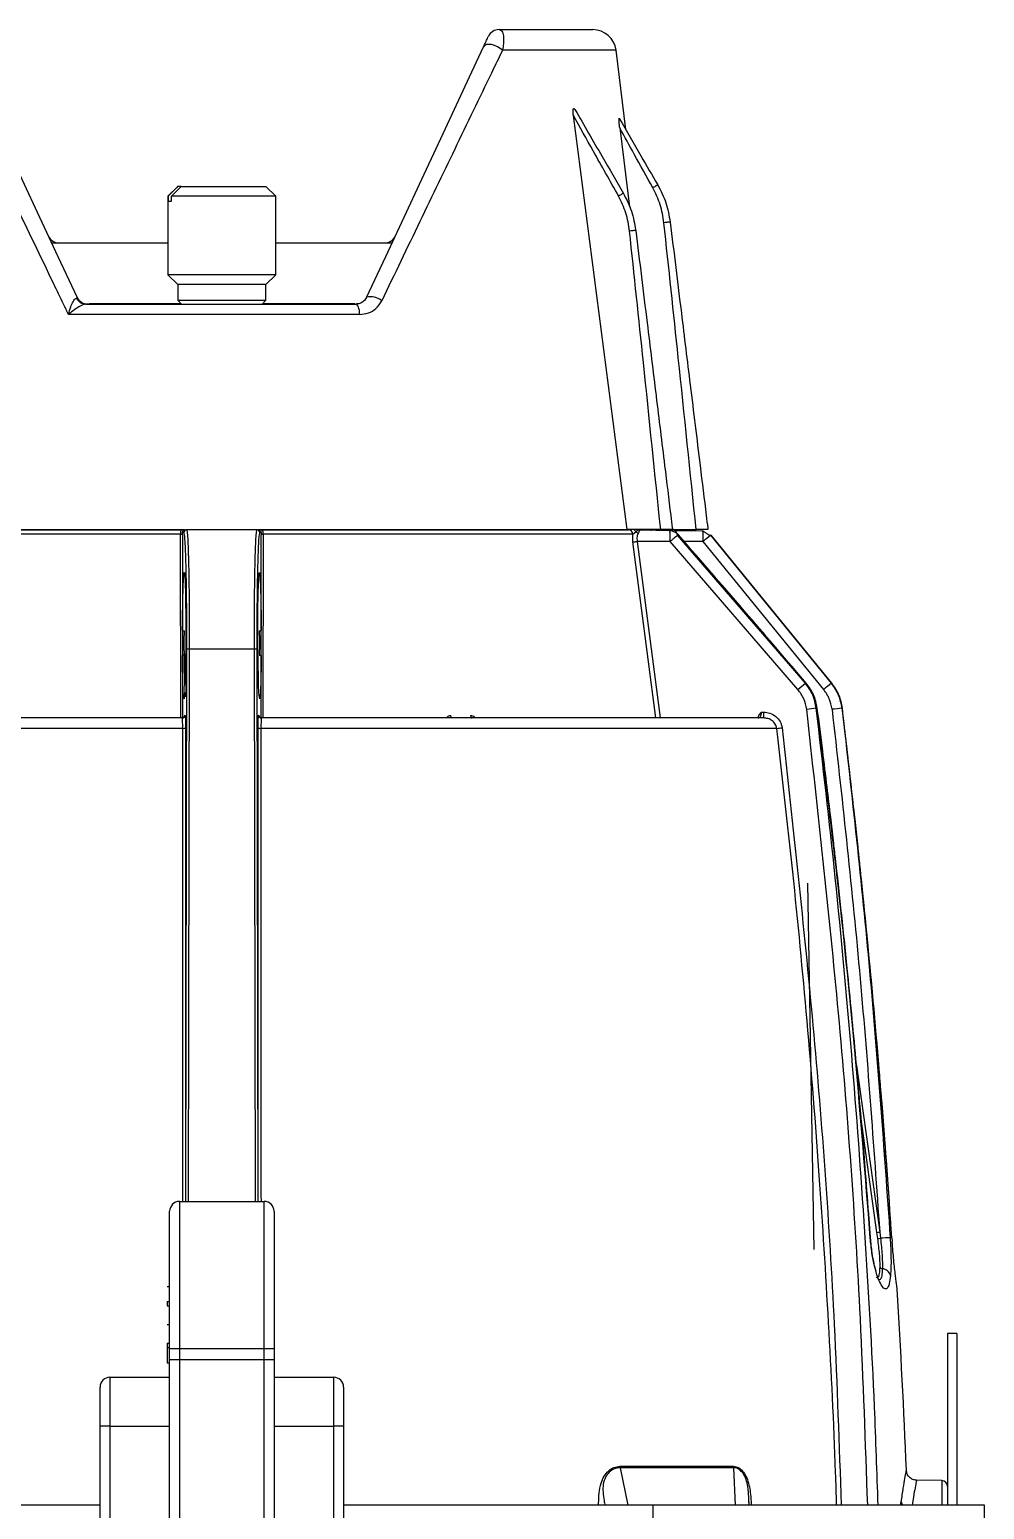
# Model space of a CAD drawing. Extents: x 7 to 135, y 1 to 99.
# Drawn here: x 56.22 to 61.08, y 91.27 to 98.81 of the extents above; entities that cross this region are included whole.
import ezdxf

# ---------------------------------------------------------------- set-up
doc = ezdxf.new("R2010")
doc.units = 0
doc.header["$MEASUREMENT"] = 0
doc.layers.add('OBJECT', color=7, linetype='CONTINUOUS')

msp = doc.modelspace()

# ---------------------------------------------------------------- linework, layer by layer
at = {"layer": 'OBJECT'}
for p, q in [((58.6096, 98.8137), (59.0871, 98.8137)), ((59.2062, 98.7083), (58.6274, 98.7083)), ((59.2558, 98.304), (59.2062, 98.7083)), ((59.2625, 96.2637), (58.9888, 98.3757)), ((59.2253, 98.3127), (59.2742, 97.9105)), ((56.9714, 98.0137), (56.9214, 97.9637)), ((56.9214, 97.9637), (56.9214, 97.5637)), ((56.9225, 97.9637), (56.9214, 97.9637)), ((56.9225, 97.9637), (56.9225, 97.9387)), ((56.9396, 97.9637), (56.9888, 98.0137)), ((56.9396, 97.9387), (56.9396, 97.9637)), ((57.4714, 97.9637), (56.9396, 97.9637)), ((56.9714, 98.0137), (56.9718, 98.0137)), ((56.9888, 98.0137), (56.9718, 98.0137)), ((56.9888, 98.0137), (57.4214, 98.0137)), ((57.4714, 97.9637), (57.4214, 98.0137)), ((57.4714, 97.5637), (57.4714, 97.9637)), ((56.9225, 97.9387), (56.9396, 97.9387)), ((56.3287, 97.7257), (56.9214, 97.7257)), ((57.4714, 97.7257), (58.064, 97.7257)), ((56.9214, 97.5637), (56.9714, 97.5137)), ((56.9285, 97.5637), (56.9214, 97.5637)), ((57.4714, 97.5637), (56.9285, 97.5637)), ((56.9714, 97.5137), (56.9714, 97.4337)), ((56.9772, 97.5137), (56.9714, 97.5137)), ((57.4214, 97.5137), (56.9772, 97.5137)), ((57.4214, 97.5137), (57.4714, 97.5637)), ((57.4214, 97.4337), (57.4214, 97.5137)), ((56.9714, 97.4337), (56.9914, 97.4137)), ((56.9714, 97.4337), (57.4214, 97.4337)), ((57.4014, 97.4137), (57.4214, 97.4337)), ((57.8996, 97.361), (56.4146, 97.361)), ((56.5025, 97.4137), (57.8803, 97.4137)), ((56.5182, 97.4172), (56.9878, 97.4172)), ((57.4049, 97.4172), (57.8744, 97.4172)), ((56.9862, 96.2413), (55.1003, 96.2413)), ((55.1302, 96.2637), (57.0057, 96.2637)), ((56.9869, 95.3033), (56.9862, 96.2413)), ((56.9953, 96.2383), (56.9956, 96.2483)), ((56.9953, 96.2383), (56.9957, 95.7484)), ((57.0034, 96.2483), (56.9956, 96.2483)), ((57.0184, 96.2633), (57.011, 96.2633)), ((57.3743, 96.2633), (57.0184, 96.2633)), ((57.3817, 96.2633), (57.3743, 96.2633)), ((57.3855, 96.2637), (59.2625, 96.2637)), ((57.3972, 96.2483), (57.3893, 96.2483)), ((57.397, 95.7484), (57.3974, 96.2383)), ((57.3972, 96.2483), (57.3974, 96.2383)), ((57.4065, 96.2413), (57.4058, 95.3033)), ((59.2924, 96.2413), (57.4065, 96.2413)), ((59.4338, 96.2637), (59.2625, 96.2637)), ((59.2924, 96.2413), (59.3077, 96.2523)), ((59.4863, 96.2579), (59.3302, 96.2607)), ((59.4407, 96.2633), (59.4637, 96.2633)), ((59.4817, 96.2633), (59.4942, 96.2633)), ((59.499, 96.2599), (59.4838, 96.2626)), ((59.4975, 96.2637), (59.6146, 96.2637)), ((59.5108, 96.2575), (59.5024, 96.2593)), ((59.6501, 96.2551), (59.51, 96.2575)), ((60.1718, 95.4803), (59.5198, 96.2355)), ((60.1743, 95.4803), (59.5227, 96.2353)), ((59.6496, 96.2551), (59.6497, 96.2541)), ((59.6501, 96.2551), (59.6501, 96.2551)), ((60.3047, 95.4803), (59.6895, 96.2353)), ((59.6895, 96.2353), (60.3053, 95.4803)), ((59.4088, 95.3033), (59.2925, 96.2006)), ((59.483, 96.2032), (59.3144, 96.2033)), ((59.3144, 96.2033), (59.4313, 95.3033)), ((60.1339, 95.448), (59.483, 96.2032)), ((59.6499, 96.2032), (59.5535, 96.2032)), ((60.265, 95.4481), (59.6499, 96.2032)), ((56.9957, 95.7484), (56.9958, 95.6209)), ((57.3969, 95.6209), (57.397, 95.7484)), ((56.9958, 95.6209), (56.996, 95.3036)), ((57.0127, 92.8378), (57.0179, 95.6543)), ((57.0269, 92.8378), (57.0321, 95.6546)), ((57.3606, 95.6546), (57.0321, 95.6546)), ((57.3606, 95.6546), (57.3658, 92.8378)), ((57.3748, 95.6543), (57.38, 92.8378)), ((57.3967, 95.3036), (57.3969, 95.6209)), ((60.1339, 95.448), (60.1718, 95.4803)), ((60.1718, 95.4803), (60.1743, 95.4803)), ((60.3053, 95.4803), (60.3047, 95.4803)), ((57.0084, 95.3142), (57.0086, 95.3182)), ((57.0086, 95.3182), (57.0092, 95.3182)), ((57.3835, 95.3182), (57.3841, 95.3182)), ((59.9484, 95.3329), (59.9575, 95.3329)), ((60.2272, 95.3525), (60.2302, 95.3525)), ((60.3587, 95.3525), (60.3595, 95.3525)), ((60.3596, 95.3526), (60.3595, 95.3525)), ((56.997, 95.2503), (54.3673, 95.2503)), ((60.0254, 95.2503), (57.3958, 95.2503)), ((60.1827, 94.4601), (60.2153, 92.593)), ((60.4324, 93.5313), (60.5507, 92.6817)), ((60.5363, 92.6799), (60.4471, 93.3202)), ((56.9804, 92.8378), (56.9804, 92.0878)), ((56.9804, 92.8378), (57.4124, 92.8378)), ((57.4124, 92.0878), (57.4124, 92.8378)), ((56.9304, 92.0878), (56.9304, 92.7878)), ((57.4624, 92.7878), (57.4624, 92.0878)), ((60.5023, 92.6508), (60.4931, 92.7736)), ((60.5041, 92.6513), (60.4949, 92.774)), ((60.5407, 92.6479), (60.5363, 92.6799)), ((60.5507, 92.6817), (60.5547, 92.6497)), ((60.6128, 92.652), (60.6141, 92.6333)), ((56.9184, 92.4041), (56.9304, 92.4041)), ((56.9184, 92.3267), (56.9304, 92.3267)), ((56.9184, 92.3267), (56.9184, 92.3044)), ((56.9184, 92.3044), (56.9304, 92.3044)), ((56.9184, 92.2092), (56.9304, 92.2092)), ((60.9444, 92.1633), (60.8964, 92.1633)), ((60.8964, 92.1633), (60.8964, 91.2883)), ((60.9444, 92.1633), (60.9444, 91.2883)), ((56.9184, 92.1147), (56.9304, 92.1147)), ((56.9184, 92.1147), (56.9184, 92.0927)), ((56.9184, 92.0927), (56.9304, 92.0927)), ((56.9304, 92.0878), (56.9804, 92.0878)), ((56.9304, 92.0311), (56.9304, 92.0878)), ((56.9804, 92.0878), (57.4124, 92.0878)), ((56.9804, 92.0878), (56.9804, 92.0311)), ((57.4124, 92.0878), (57.4624, 92.0878)), ((57.4124, 92.0311), (57.4124, 92.0878)), ((57.4624, 92.0878), (57.4624, 92.0311)), ((56.9184, 92.0151), (56.9304, 92.0151)), ((56.9304, 92.0311), (56.9804, 92.0311)), ((56.9304, 89.926), (56.9304, 92.0311)), ((56.9804, 92.0311), (57.4124, 92.0311)), ((56.9804, 92.0311), (56.9804, 89.8545)), ((57.4124, 89.8545), (57.4124, 92.0311)), ((57.4124, 92.0311), (57.4624, 92.0311)), ((57.4624, 92.0311), (57.4624, 89.926)), ((56.6254, 91.9408), (56.6254, 91.6908)), ((56.6254, 91.9408), (56.9304, 91.9408)), ((57.4624, 91.9408), (57.7674, 91.9408)), ((57.7674, 91.6908), (57.7674, 91.9408)), ((56.5754, 91.6908), (56.5754, 91.8908)), ((57.8174, 91.8908), (57.8174, 91.6908)), ((56.6254, 91.6908), (56.5754, 91.6908)), ((56.5754, 89.8075), (56.5754, 91.6908)), ((56.6254, 91.6908), (56.6254, 89.8545)), ((56.6254, 91.6908), (56.9304, 91.6908)), ((57.4624, 91.6908), (57.7674, 91.6908)), ((57.8174, 91.6908), (57.7674, 91.6908)), ((57.7674, 89.8545), (57.7674, 91.6908)), ((57.8174, 91.6908), (57.8174, 89.8075)), ((59.2266, 91.4798), (59.267, 91.2883)), ((59.8058, 91.4798), (59.8052, 91.4868)), ((59.8058, 91.4798), (59.8136, 91.2883)), ((60.8669, 91.4138), (60.7382, 91.416)), ((60.8669, 91.4138), (60.8669, 91.2883)), ((59.8847, 91.2883), (59.8831, 91.3252)), ((56.5754, 91.2883), (54.9964, 91.2883)), ((59.3964, 91.2883), (57.8174, 91.2883)), ((59.3964, 90.0383), (59.3964, 91.2883)), ((61.0844, 91.2883), (59.3964, 91.2883)), ((60.6571, 91.2883), (60.6605, 91.3058)), ((61.0844, 90.0383), (61.0844, 91.2883))]:
    msp.add_line(p, q, dxfattribs=at)
at = {"layer": 'OBJECT', "flags": 128}
for points in [[(55.8621, 98.7264), (55.934, 98.5721), (56.0107, 98.4077), (56.0919, 98.2336), (56.1774, 98.0502), (56.2671, 97.8578), (56.3607, 97.6571), (56.458, 97.4483)], [(57.9347, 97.4483), (58.032, 97.6571), (58.1256, 97.8578), (58.2153, 98.0502), (58.3009, 98.2336), (58.3821, 98.4077), (58.4587, 98.5721), (58.5306, 98.7264)], [(58.6274, 98.7083), (58.6159, 98.718), (58.6021, 98.7264), (58.587, 98.7329), (58.5718, 98.737), (58.5576, 98.7384), (58.5454, 98.737), (58.5362, 98.7329), (58.5306, 98.7264)], [(57.8996, 97.361), (57.8988, 97.3716), (57.8975, 97.3816), (57.8956, 97.3907), (57.8932, 97.3986), (57.8903, 97.4051), (57.8872, 97.4098), (57.8838, 97.4127), (57.8803, 97.4137)], [(59.5227, 96.2353), (59.5243, 96.2368), (59.5243, 96.2368)], [(59.6894, 96.2352), (59.6895, 96.2353), (59.6895, 96.2353)], [(57.3895, 95.4008), (57.3876, 95.4088), (57.3857, 95.4327), (57.3841, 95.4701), (57.3827, 95.5171), (57.3816, 95.5691), (57.3804, 95.6733), (57.3802, 95.7628), (57.3806, 95.8492), (57.3819, 95.9417), (57.383, 95.9836), (57.3845, 96.0175), (57.3862, 96.0392), (57.388, 96.0457), (57.388, 96.0457)], [(57.0058, 95.624), (57.0039, 95.6239), (57.002, 95.6237), (57.0003, 95.6235), (56.9988, 95.6231), (56.9976, 95.6226), (56.9966, 95.622), (56.996, 95.6215), (56.9958, 95.6209)], [(57.3869, 95.624), (57.3889, 95.6239), (57.3907, 95.6237), (57.3924, 95.6235), (57.3939, 95.6231), (57.3952, 95.6226), (57.3961, 95.622), (57.3967, 95.6215), (57.3969, 95.6209)], [(60.1743, 95.4803), (60.1754, 95.4812), (60.1753, 95.4812)], [(60.305, 95.4801), (60.3051, 95.4801), (60.3053, 95.4803)], [(58.371, 95.3033), (58.3697, 95.3035), (58.3685, 95.3043), (58.3673, 95.3054), (58.3663, 95.3071), (58.3654, 95.309), (58.3647, 95.3113), (58.3642, 95.3138), (58.3639, 95.3165)], [(58.4644, 95.3165), (58.4647, 95.3138), (58.4652, 95.3113), (58.466, 95.309), (58.467, 95.3071), (58.4681, 95.3054), (58.4694, 95.3043), (58.4707, 95.3035), (58.4721, 95.3033)], [(60.2302, 95.3525), (60.2324, 95.353), (60.2325, 95.3531)], [(60.4931, 92.7736), (60.4948, 92.7739), (60.4948, 92.774)], [(60.5023, 92.6508), (60.5039, 92.6512), (60.504, 92.6514)], [(60.6128, 92.652), (60.6127, 92.6522), (60.6126, 92.6522)], [(60.6138, 92.6342), (60.6139, 92.6341), (60.6141, 92.6333)]]:
    msp.add_lwpolyline(points, dxfattribs=at)
at = {"layer": 'OBJECT'}
for centre, radius, start, end in [((58.6096, 98.7537), 0.06, 90, 155), ((59.0871, 98.6937), 0.12, 7, 90), ((56.3669, 97.7857), 0.06, 205, 270), ((58.0258, 97.7857), 0.06, 270, 335), ((56.5036, 97.4677), 0.054, 205.43484, 268.80187), ((56.5124, 97.4737), 0.06, 205, 270), ((57.9552, 97.3633), 0.0875, 49.9811, 103.56798), ((57.0459, 96.2463), 0.0599, 163.54339, 184.78103), ((57.0184, 96.2483), 0.015, 90.00982, 179.86493), ((57.3743, 96.2483), 0.015, 0.13474, 89.98995), ((57.3468, 96.2463), 0.0599, 355.21993, 16.45566), ((59.2689, 96.2398), 0.0235, 3.75955, 87.37474), ((59.2929, 96.248), 0.0154, 16.28741, 82.83633), ((59.3264, 96.2799), 0.0333, 235.89738, 259.19954), ((59.3257, 96.2383), 0.025, 71.72815, 89.99939), ((59.3313, 96.2413), 0.0219, 60.58344, 89.88328), ((59.3887, 96.249), 0.0147, 90.05207, 132.59016), ((59.3963, 96.2489), 0.0148, 90.03688, 133.20659), ((59.3966, 96.2487), 0.015, 91.63407, 132.94749), ((59.4637, 96.2388), 0.0245, 51.88976, 89.9539), ((59.4783, 96.2439), 0.0194, 37.95012, 88.36978), ((59.4942, 96.2383), 0.025, 50.91444, 90), ((63.6601, 91.3056), 6.3299, 128.84999, 129.31123), ((57.0034, 95.7823), 0.0348, 257.11675, 273.6926), ((57.3893, 95.7823), 0.0348, 266.30761, 282.8829), ((57.0286, 95.5118), 0.1429, 88.5697, 94.28482), ((57.3641, 95.5118), 0.1429, 85.71533, 91.43015), ((64.0784, 90.7794), 6.0281, 128.75666, 129.24183), ((56.9942, 95.3183), 0.015, 270.00968, 359.86563), ((57.3985, 95.3183), 0.015, 180.13573, 269.99008), ((60.3787, 95.3255), 0.4213, 179.00224, 183.02551), ((60.4109, 93.4876), 1.8739, 95.62713, 97.12822), ((60.441, 94.3118), 1.044, 94.52296, 97.33435), ((57.0001, 95.2829), 0.0328, 264.50422, 289.3778), ((57.3926, 95.2829), 0.0328, 250.62199, 275.49584), ((59.9141, 96.3775), 1.1327, 275.63775, 277.03798), ((56.9804, 92.7878), 0.05, 90, 180), ((57.4124, 92.7878), 0.05, 0, 90), ((60.5035, 92.9994), 0.3212, 275.86137, 278.46411), ((60.5, 93.0214), 0.3757, 276.22602, 278.36932), ((60.6249, 91.7039), 0.9484, 91.26551, 94.24784), ((60.5652, 92.5082), 0.0137, 201.51756, 265.64445), ((60.5592, 92.4462), 0.0486, 16.76446, 84.04477), ((10.0704, 89.3633), 50.66, 2.37923, 3.42528), ((56.6254, 91.8908), 0.05, 90, 180), ((57.7674, 91.8908), 0.05, 0, 90), ((60.8664, 91.3838), 0.03, 0, 89), ((60.6995, 91.3118), 0.0394, 188.66854, 216.60286)]:
    msp.add_arc(centre, radius, start, end, dxfattribs=at)
for points, knots in [([(58.6096, 98.8137), (58.6148, 98.812), (58.6253, 98.8086), (58.6331, 98.783), (58.634, 98.7483), (58.6293, 98.7199), (58.6274, 98.7083)], [0, 0, 0, 0, 0.261321, 0.527904, 0.808327, 1, 1, 1, 1]), ([(58.5306, 98.7264), (58.5341, 98.7338), (58.5426, 98.752), (58.5512, 98.7704), (58.5549, 98.7785), (58.5552, 98.779), (58.5552, 98.7791)], [0, 0, 0, 0, 0.230481, 0.568581, 0.916913, 1, 1, 1, 1]), ([(56.4146, 97.361), (56.4061, 97.3786), (56.381, 97.4308), (56.2896, 97.621), (56.1416, 97.9283), (55.9482, 98.3296), (55.8263, 98.5821), (55.7653, 98.7083)], [0, 0, 0, 0, 0.0375041, 0.1114605, 0.4074162, 0.7038077, 1, 1, 1, 1]), ([(58.6274, 98.7083), (58.6124, 98.6773), (58.5373, 98.5218), (58.3977, 98.2326), (58.2066, 97.8359), (58.0766, 97.5657), (58.0115, 97.4303)], [0, 0, 0, 0, 0.077798, 0.389331, 0.69397, 1, 1, 1, 1]), ([(58.9888, 98.3757), (58.988, 98.383), (58.9868, 98.3933), (58.9873, 98.4044), (58.9883, 98.4088), (58.9892, 98.4109), (58.9905, 98.4117), (58.992, 98.4116), (58.9942, 98.4099), (58.9959, 98.4074), (58.9969, 98.4057)], [0, 0, 0, 0, 0.40143, 0.570189, 0.633487, 0.69736, 0.744462, 0.791506, 0.861691, 1, 1, 1, 1]), ([(59.2193, 97.965), (59.1761, 98.0416), (59.0991, 98.1784), (59.0225, 98.3154), (58.9888, 98.3757)], [0, 0, 0, 0, 0.559994, 1, 1, 1, 1]), ([(58.9969, 98.4057), (59.043, 98.3259), (59.1251, 98.1836), (59.2073, 98.0412), (59.2435, 97.9786)], [0, 0, 0, 0, 0.560009, 1, 1, 1, 1]), ([(59.2253, 98.3127), (59.2245, 98.3195), (59.2229, 98.3332), (59.2217, 98.3484), (59.2216, 98.3568), (59.2218, 98.3598), (59.2221, 98.3613), (59.2226, 98.3615), (59.2229, 98.361), (59.223, 98.3608)], [0, 0, 0, 0, 0.347787, 0.698122, 0.777965, 0.85834, 0.911742, 0.965437, 1, 1, 1, 1]), ([(59.223, 98.3608), (59.2596, 98.2974), (59.325, 98.1842), (59.3903, 98.0711), (59.4191, 98.0212)], [0, 0, 0, 0, 0.560013, 1, 1, 1, 1]), ([(59.394, 98.0073), (59.3623, 98.0642), (59.3058, 98.1658), (59.2499, 98.2678), (59.2253, 98.3127)], [0, 0, 0, 0, 0.55998, 1, 1, 1, 1]), ([(56.9718, 98.0137), (56.9716, 98.0135), (56.9551, 97.9968), (56.9387, 97.9802), (56.9225, 97.9637)], [0, 0, 0, 0, 0.0137604, 1, 1, 1, 1]), ([(59.2435, 97.9786), (59.2432, 97.9784), (59.2426, 97.9782), (59.2396, 97.9766), (59.2365, 97.9748), (59.2326, 97.9727), (59.227, 97.9695), (59.2223, 97.9668), (59.2193, 97.965)], [0, 0, 0, 0, 0.23958, 0.36844, 0.499998, 0.631563, 0.760424, 1, 1, 1, 1]), ([(59.275, 97.7861), (59.2702, 97.8173), (59.2607, 97.8797), (59.2331, 97.9366), (59.2193, 97.965)], [0, 0, 0, 0, 0.498898, 1, 1, 1, 1]), ([(59.2435, 97.9786), (59.2588, 97.9486), (59.2894, 97.8888), (59.301, 97.8226), (59.3068, 97.7895)], [0, 0, 0, 0, 0.500039, 1, 1, 1, 1]), ([(59.4191, 98.0212), (59.4187, 98.0211), (59.4182, 98.0209), (59.415, 98.0192), (59.4118, 98.0174), (59.4078, 98.0151), (59.402, 98.0118), (59.3971, 98.0091), (59.394, 98.0073)], [0, 0, 0, 0, 0.239578, 0.368437, 0.500002, 0.631562, 0.760427, 1, 1, 1, 1]), ([(59.4506, 97.8288), (59.4456, 97.86), (59.4357, 97.9223), (59.4079, 97.9789), (59.394, 98.0073)], [0, 0, 0, 0, 0.499273, 1, 1, 1, 1]), ([(59.4191, 98.0212), (59.4344, 97.9913), (59.465, 97.9315), (59.4766, 97.8653), (59.4824, 97.8322)], [0, 0, 0, 0, 0.500043, 1, 1, 1, 1]), ([(59.4824, 97.8322), (59.4819, 97.8322), (59.4813, 97.8322), (59.4773, 97.8319), (59.4732, 97.8315), (59.4681, 97.8309), (59.4607, 97.8301), (59.4546, 97.8293), (59.4506, 97.8288)], [0, 0, 0, 0, 0.239483, 0.368381, 0.500001, 0.63162, 0.760514, 1, 1, 1, 1]), ([(59.6146, 96.2637), (59.5845, 96.5559), (59.5307, 97.0777), (59.4751, 97.5993), (59.4506, 97.8288)], [0, 0, 0, 0, 0.56001, 1, 1, 1, 1]), ([(59.4824, 97.8322), (59.5014, 97.6774), (59.5353, 97.4009), (59.5692, 97.1245), (59.5842, 97.0029)], [0, 0, 0, 0, 0.559941, 1, 1, 1, 1]), ([(59.3068, 97.7895), (59.3063, 97.7895), (59.3057, 97.7895), (59.3017, 97.7892), (59.2976, 97.7888), (59.2925, 97.7882), (59.2851, 97.7874), (59.279, 97.7866), (59.275, 97.7861)], [0, 0, 0, 0, 0.239485, 0.36838, 0.499999, 0.63162, 0.76051, 1, 1, 1, 1]), ([(59.4338, 96.2637), (59.4046, 96.5479), (59.3526, 97.0555), (59.2987, 97.5629), (59.275, 97.7861)], [0, 0, 0, 0, 0.560011, 1, 1, 1, 1]), ([(59.3068, 97.7895), (59.3261, 97.6322), (59.3606, 97.3514), (59.395, 97.0705), (59.4102, 96.9469)], [0, 0, 0, 0, 0.559938, 1, 1, 1, 1]), ([(56.4146, 97.361), (56.4146, 97.3612), (56.4178, 97.3743), (56.4249, 97.3977), (56.4352, 97.4212), (56.4431, 97.4344), (56.4489, 97.4419), (56.453, 97.4436), (56.4549, 97.4445)], [0, 0, 0, 0, 0.00398, 0.354505, 0.641879, 0.732153, 0.875184, 1, 1, 1, 1]), ([(56.4549, 97.4445), (56.4549, 97.4445), (56.4572, 97.4449), (56.4588, 97.4461), (56.4582, 97.4479), (56.458, 97.4483)], [0, 0, 0, 0, 0.000406, 0.730045, 1, 1, 1, 1]), ([(57.9347, 97.4483), (57.9301, 97.4411), (57.9212, 97.4273), (57.9016, 97.416), (57.8872, 97.4145), (57.8803, 97.4137)], [0, 0, 0, 0, 0.36406, 0.694185, 1, 1, 1, 1]), ([(57.8996, 97.361), (57.9146, 97.3626), (57.9447, 97.3659), (57.9855, 97.39), (58.0026, 97.4166), (58.0115, 97.4303)], [0, 0, 0, 0, 0.3265402, 0.6529452, 1, 1, 1, 1]), ([(56.5025, 97.4137), (56.4997, 97.4134), (56.4938, 97.4127), (56.4833, 97.4082), (56.4674, 97.4001), (56.4441, 97.3852), (56.4246, 97.3698), (56.4147, 97.3611), (56.4146, 97.361)], [0, 0, 0, 0, 0.125199, 0.269788, 0.359451, 0.64693, 0.996073, 1, 1, 1, 1]), ([(56.5124, 97.4137), (56.5123, 97.4137), (56.5119, 97.4137), (56.5065, 97.4137), (56.5025, 97.4137)], [0, 0, 0, 0, 0.259647, 1, 1, 1, 1]), ([(59.5842, 97.0029), (59.5843, 97.0022), (59.6012, 96.8645), (59.6284, 96.6422), (59.6583, 96.3993), (59.6714, 96.2929), (59.674, 96.2712), (59.6741, 96.2706)], [0, 0, 0, 0, 0.002739, 0.563972, 0.910975, 0.997726, 1, 1, 1, 1]), ([(59.4102, 96.9469), (59.4103, 96.9463), (59.4249, 96.8273), (59.4498, 96.6235), (59.4774, 96.3993), (59.4905, 96.2929), (59.4932, 96.2712), (59.4933, 96.2706)], [0, 0, 0, 0, 0.002912, 0.527889, 0.903606, 0.997536, 1, 1, 1, 1]), ([(55.1227, 96.2633), (55.1673, 96.2633), (55.2576, 96.2633), (55.435, 96.2633), (55.6428, 96.2633), (55.88, 96.2633), (56.1399, 96.2633), (56.4157, 96.2633), (56.6997, 96.2633), (56.893, 96.2633), (56.9885, 96.2633)], [0, 0, 0, 0, 0.12133, 0.245752, 0.372325, 0.5, 0.627675, 0.754248, 0.87867, 1, 1, 1, 1]), ([(56.9862, 96.2413), (56.9875, 96.2413), (56.9899, 96.2411), (56.9928, 96.2404), (56.9949, 96.2394), (56.9952, 96.2387), (56.9953, 96.2383)], [0, 0, 0, 0, 0.241263, 0.487207, 0.741151, 1, 1, 1, 1]), ([(57.0054, 96.261), (57.0053, 96.2613), (57.0049, 96.2619), (57.0029, 96.2625), (56.9995, 96.263), (56.9946, 96.2633), (56.9906, 96.2633), (56.9885, 96.2633)], [0, 0, 0, 0, 0.13235, 0.321843, 0.530148, 0.757054, 1, 1, 1, 1]), ([(56.9956, 96.2483), (56.9958, 96.2503), (56.9964, 96.2543), (56.9999, 96.2591), (57.0048, 96.2625), (57.0087, 96.263), (57.011, 96.2633)], [0, 0, 0, 0, 0.249595, 0.499422, 0.704782, 1, 1, 1, 1]), ([(57.0179, 95.6543), (57.0179, 95.6938), (57.0179, 95.7725), (57.0172, 95.8852), (57.016, 95.9885), (57.0142, 96.0787), (57.0119, 96.1525), (57.0093, 96.2069), (57.0064, 96.2418), (57.0044, 96.2461), (57.0034, 96.2483)], [0, 0, 0, 0, 0.125719, 0.250525, 0.375694, 0.500217, 0.625479, 0.750016, 0.875168, 1, 1, 1, 1]), ([(57.0321, 95.6546), (57.0322, 95.695), (57.0322, 95.7757), (57.0315, 95.8913), (57.0303, 95.9971), (57.0286, 96.0893), (57.0265, 96.165), (57.024, 96.2203), (57.0213, 96.2564), (57.0194, 96.261), (57.0184, 96.2633)], [0, 0, 0, 0, 0.125536, 0.250753, 0.375675, 0.500324, 0.624651, 0.75007, 0.872262, 1, 1, 1, 1]), ([(57.3743, 96.2633), (57.3734, 96.2609), (57.3714, 96.2563), (57.3687, 96.2201), (57.3662, 96.1646), (57.3641, 96.0889), (57.3624, 95.9967), (57.3612, 95.891), (57.3605, 95.7756), (57.3606, 95.695), (57.3606, 95.6546)], [0, 0, 0, 0, 0.1281406, 0.2507098, 0.3760695, 0.5003414, 0.6248252, 0.749582, 0.8746322, 1, 1, 1, 1]), ([(57.3893, 96.2483), (57.3883, 96.2461), (57.3862, 96.2417), (57.3834, 96.2066), (57.3807, 96.1521), (57.3785, 96.0781), (57.3767, 95.9879), (57.3755, 95.8845), (57.3748, 95.772), (57.3748, 95.6935), (57.3748, 95.6543)], [0, 0, 0, 0, 0.125666, 0.250539, 0.37567, 0.500227, 0.625486, 0.75002, 0.875177, 1, 1, 1, 1]), ([(57.3817, 96.2633), (57.384, 96.263), (57.3879, 96.2625), (57.3928, 96.2591), (57.3963, 96.2543), (57.3969, 96.2503), (57.3972, 96.2483)], [0, 0, 0, 0, 0.295235, 0.500558, 0.750396, 1, 1, 1, 1]), ([(57.4046, 96.263), (57.4028, 96.2629), (57.3994, 96.2629), (57.3948, 96.2629), (57.3911, 96.2628), (57.3883, 96.2626), (57.3865, 96.2622), (57.3856, 96.2619), (57.3856, 96.2616), (57.3856, 96.2615)], [0, 0, 0, 0, 0.192313, 0.3720638, 0.5387437, 0.6922042, 0.832377, 0.9621534, 1, 1, 1, 1]), ([(57.3886, 96.2633), (57.3906, 96.2633), (57.3953, 96.2633), (57.4009, 96.2633), (57.4042, 96.2633)], [0, 0, 0, 0, 0.4173, 1, 1, 1, 1]), ([(57.3974, 96.2383), (57.3975, 96.2387), (57.3978, 96.2394), (57.3999, 96.2404), (57.4028, 96.2411), (57.4053, 96.2413), (57.4065, 96.2413)], [0, 0, 0, 0, 0.257733, 0.512483, 0.759034, 1, 1, 1, 1]), ([(57.4042, 96.2633), (57.4997, 96.2633), (57.693, 96.2633), (57.977, 96.2633), (58.2528, 96.2633), (58.5127, 96.2633), (58.7499, 96.2633), (58.9577, 96.2633), (59.1351, 96.2633), (59.2254, 96.2633), (59.27, 96.2633)], [0, 0, 0, 0, 0.12133, 0.245752, 0.372325, 0.5, 0.627675, 0.754247, 0.87867, 1, 1, 1, 1]), ([(59.2925, 96.2006), (59.2918, 96.2077), (59.2904, 96.222), (59.2917, 96.2349), (59.2924, 96.2413)], [0, 0, 0, 0, 0.499401, 1, 1, 1, 1]), ([(59.3077, 96.2523), (59.3096, 96.2546), (59.313, 96.2588), (59.3175, 96.2617), (59.323, 96.263), (59.3275, 96.261), (59.3287, 96.2605)], [0, 0, 0, 0, 0.267192, 0.480522, 0.863719, 1, 1, 1, 1]), ([(59.3202, 96.2472), (59.3187, 96.2443), (59.3158, 96.2388), (59.3134, 96.228), (59.3126, 96.216), (59.3138, 96.2075), (59.3144, 96.2033)], [0, 0, 0, 0, 0.258471, 0.498712, 0.749502, 1, 1, 1, 1]), ([(59.3302, 96.2604), (59.3289, 96.2605), (59.3253, 96.2607), (59.3244, 96.2586), (59.3236, 96.2541), (59.3213, 96.2495), (59.3202, 96.2472)], [0, 0, 0, 0, 0.145392, 0.429722, 0.714568, 1, 1, 1, 1]), ([(59.3369, 96.2605), (59.3367, 96.2607), (59.3356, 96.2613), (59.3344, 96.2617), (59.3334, 96.2621)], [0, 0, 0, 0, 0.214043, 1, 1, 1, 1]), ([(59.4941, 96.2637), (59.4935, 96.2637), (59.4921, 96.2637), (59.4819, 96.2637), (59.4667, 96.2637), (59.4497, 96.2637), (59.4384, 96.2637), (59.4338, 96.2637)], [0, 0, 0, 0, 0.212706, 0.425419, 0.638707, 0.85337, 1, 1, 1, 1]), ([(59.483, 96.2032), (59.483, 96.2032), (59.483, 96.2033), (59.483, 96.2034), (59.483, 96.2039), (59.4829, 96.2057), (59.4826, 96.2127), (59.4821, 96.2263), (59.4815, 96.2432), (59.4813, 96.2545), (59.4815, 96.2594), (59.4817, 96.258), (59.4817, 96.258)], [0, 0, 0, 0, 0.000584, 0.001633, 0.005129, 0.01771, 0.065217, 0.249072, 0.499112, 0.748373, 0.999549, 1, 1, 1, 1]), ([(59.5244, 96.2368), (59.5219, 96.2392), (59.5168, 96.2441), (59.5081, 96.2496), (59.5004, 96.2534), (59.4918, 96.2569), (59.4857, 96.2575), (59.4815, 96.258)], [0, 0, 0, 0, 0.215618, 0.4472324, 0.5717896, 0.7045255, 1, 1, 1, 1]), ([(59.4817, 96.2633), (59.4845, 96.2632), (59.4879, 96.2631), (59.4907, 96.2613), (59.4911, 96.2611)], [0, 0, 0, 0, 0.855152, 1, 1, 1, 1]), ([(59.5198, 96.2355), (59.5183, 96.2342), (59.5152, 96.2314), (59.5062, 96.2236), (59.4952, 96.2139), (59.487, 96.2067), (59.483, 96.2032)], [0, 0, 0, 0, 0.243821, 0.500002, 0.75618, 1, 1, 1, 1]), ([(59.4933, 96.2706), (59.4934, 96.2693), (59.4937, 96.267), (59.494, 96.2647), (59.4941, 96.2637)], [0, 0, 0, 0, 0.5600029, 1, 1, 1, 1]), ([(59.5108, 96.2575), (59.5105, 96.2574), (59.5098, 96.2571), (59.5119, 96.2542), (59.5124, 96.2495), (59.5127, 96.2464)], [0, 0, 0, 0, 0.24941, 0.50074, 1, 1, 1, 1]), ([(59.5198, 96.2355), (59.5195, 96.2359), (59.519, 96.2365), (59.5185, 96.2373), (59.5183, 96.2378), (59.5181, 96.2382), (59.5182, 96.2385), (59.5184, 96.2386), (59.5188, 96.2385), (59.5196, 96.2382), (59.5206, 96.2374), (59.5217, 96.2364), (59.5223, 96.2357), (59.5227, 96.2353)], [0, 0, 0, 0, 0.1331121, 0.1915857, 0.248271, 0.3114538, 0.3707767, 0.4323078, 0.501548, 0.6207485, 0.7520628, 0.875599, 1, 1, 1, 1]), ([(60.1753, 95.4812), (60.0778, 95.5957), (59.8622, 95.8488), (59.6439, 96.0995), (59.5244, 96.2368)], [0, 0, 0, 0, 0.452451, 1, 1, 1, 1]), ([(59.6749, 96.2637), (59.6743, 96.2637), (59.673, 96.2637), (59.6627, 96.2637), (59.6475, 96.2637), (59.6306, 96.2637), (59.6192, 96.2637), (59.6146, 96.2637)], [0, 0, 0, 0, 0.212706, 0.425418, 0.63871, 0.85337, 1, 1, 1, 1]), ([(59.6874, 96.2336), (59.6861, 96.234), (59.6835, 96.2349), (59.6783, 96.2372), (59.6728, 96.2402), (59.6673, 96.2438), (59.6622, 96.2476), (59.6576, 96.2513), (59.6533, 96.2544), (59.6509, 96.2548), (59.6496, 96.2551)], [0, 0, 0, 0, 0.112963, 0.217864, 0.317995, 0.419803, 0.53127, 0.66164, 0.816956, 1, 1, 1, 1]), ([(59.6499, 96.2032), (59.6499, 96.2072), (59.6498, 96.2151), (59.6498, 96.226), (59.6497, 96.2354), (59.6497, 96.2451), (59.6496, 96.2534), (59.6496, 96.2545), (59.6496, 96.2551)], [0, 0, 0, 0, 0.147788, 0.289135, 0.424035, 0.552486, 0.789017, 1, 1, 1, 1]), ([(59.6741, 96.2706), (59.6742, 96.2693), (59.6745, 96.267), (59.6748, 96.2647), (59.6749, 96.2637)], [0, 0, 0, 0, 0.560005, 1, 1, 1, 1]), ([(59.6895, 96.2353), (59.6894, 96.2353), (59.6893, 96.2354), (59.6893, 96.2355), (59.6892, 96.2355), (59.6892, 96.2356), (59.6892, 96.2356), (59.6892, 96.2356), (59.6892, 96.2356), (59.6892, 96.2356), (59.6893, 96.2356), (59.6893, 96.2355), (59.6894, 96.2354), (59.6895, 96.2353), (59.6895, 96.2353)], [0, 0, 0, 0, 0.156356, 0.220307, 0.277039, 0.329614, 0.381571, 0.43639, 0.497392, 0.61507, 0.669728, 0.725245, 0.848143, 1, 1, 1, 1]), ([(59.2925, 96.2006), (59.2937, 96.2007), (59.296, 96.201), (59.3013, 96.2016), (59.3076, 96.2024), (59.3122, 96.203), (59.3144, 96.2033)], [0, 0, 0, 0, 0.245196, 0.50004, 0.754874, 1, 1, 1, 1]), ([(56.9957, 95.7484), (56.9959, 95.7781), (56.9963, 95.8445), (56.9978, 95.922), (56.9994, 95.9785), (57.001, 96.0151), (57.0029, 96.0396), (57.0048, 96.0486), (57.0067, 96.0409), (57.0084, 96.0177), (57.0098, 95.9822), (57.0112, 95.9267), (57.0123, 95.8501), (57.0125, 95.7839), (57.0125, 95.7543)], [0, 0, 0, 0, 0.094074, 0.210093, 0.27667, 0.34806, 0.423063, 0.50001, 0.576957, 0.651956, 0.723343, 0.789916, 0.905928, 1, 1, 1, 1]), ([(57.388, 96.0457), (57.3887, 96.0436), (57.3899, 96.0394), (57.3917, 96.0138), (57.3933, 95.9775), (57.395, 95.9212), (57.3964, 95.8441), (57.3968, 95.778), (57.397, 95.7484)], [0, 0, 0, 0, 0.153245, 0.302712, 0.445155, 0.578213, 0.810743, 1, 1, 1, 1]), ([(57.0125, 95.7543), (57.0125, 95.7244), (57.0123, 95.6578), (57.0113, 95.5743), (57.0099, 95.5094), (57.0085, 95.4637), (57.0069, 95.4278), (57.005, 95.4053), (57.0031, 95.3982), (57.0013, 95.4067), (56.9997, 95.4284), (56.9981, 95.469), (56.9966, 95.5322), (56.996, 95.5933), (56.9958, 95.6209)], [0, 0, 0, 0, 0.0951789, 0.2116826, 0.2781601, 0.3492133, 0.4236827, 0.4999868, 0.576292, 0.6507649, 0.7218229, 0.7883057, 0.9048176, 1, 1, 1, 1]), ([(57.0058, 95.624), (57.0051, 95.6442), (57.0041, 95.6745), (57.0048, 95.7125), (57.0055, 95.7333), (57.0056, 95.7438), (57.0057, 95.7476)], [0, 0, 0, 0, 0.500944, 0.7499484, 0.9076052, 1, 1, 1, 1]), ([(57.387, 95.7476), (57.3877, 95.7267), (57.3886, 95.6954), (57.3878, 95.658), (57.3872, 95.6377), (57.387, 95.6277), (57.3869, 95.624)], [0, 0, 0, 0, 0.498349, 0.748845, 0.907486, 1, 1, 1, 1]), ([(57.0132, 95.4108), (57.0123, 95.4144), (57.0105, 95.421), (57.0083, 95.4692), (57.0066, 95.5352), (57.006, 95.595), (57.0058, 95.624)], [0, 0, 0, 0, 0.28003, 0.500009, 0.757774, 1, 1, 1, 1]), ([(57.3969, 95.6209), (57.3967, 95.5933), (57.3962, 95.5318), (57.3946, 95.4683), (57.3929, 95.4278), (57.3913, 95.4054), (57.3901, 95.4024), (57.3895, 95.4008)], [0, 0, 0, 0, 0.223508, 0.498122, 0.65526, 0.823483, 1, 1, 1, 1]), ([(60.2272, 95.3525), (60.2227, 95.3755), (60.2136, 95.4221), (60.1859, 95.4607), (60.1718, 95.4803)], [0, 0, 0, 0, 0.493198, 1, 1, 1, 1]), ([(60.2302, 95.3525), (60.2256, 95.3754), (60.2162, 95.422), (60.1885, 95.4606), (60.1743, 95.4803)], [0, 0, 0, 0, 0.490951, 1, 1, 1, 1]), ([(60.2325, 95.3531), (60.2276, 95.3766), (60.2178, 95.4235), (60.1894, 95.462), (60.1753, 95.4812)], [0, 0, 0, 0, 0.502855, 1, 1, 1, 1]), ([(60.3587, 95.3525), (60.3543, 95.3756), (60.3454, 95.422), (60.3183, 95.4608), (60.3047, 95.4803)], [0, 0, 0, 0, 0.496595, 1, 1, 1, 1]), ([(60.3053, 95.4803), (60.3191, 95.4604), (60.3462, 95.4216), (60.3551, 95.3752), (60.3595, 95.3525)], [0, 0, 0, 0, 0.511473, 1, 1, 1, 1]), ([(60.1784, 95.347), (60.1747, 95.3655), (60.1673, 95.4024), (60.1451, 95.4328), (60.1339, 95.448)], [0, 0, 0, 0, 0.498503, 1, 1, 1, 1]), ([(60.3078, 95.3472), (60.3042, 95.3655), (60.2972, 95.4022), (60.2758, 95.4328), (60.265, 95.4481)], [0, 0, 0, 0, 0.498432, 1, 1, 1, 1]), ([(56.9935, 95.3033), (56.9948, 95.3034), (56.9971, 95.3035), (57.0008, 95.305), (57.0038, 95.3071), (57.0061, 95.3099), (57.008, 95.3134), (57.0084, 95.3163), (57.0086, 95.3182)], [0, 0, 0, 0, 0.1623262, 0.2998943, 0.5000164, 0.6323159, 0.759867, 1, 1, 1, 1]), ([(57.0086, 95.3182), (57.0083, 95.316), (57.0078, 95.3113), (57.005, 95.308), (57.0036, 95.3062)], [0, 0, 0, 0, 0.471242, 1, 1, 1, 1]), ([(57.0092, 95.3182), (57.0094, 95.3173), (57.0099, 95.3154), (57.0105, 95.3004), (57.0109, 95.2788), (57.0109, 95.2609), (57.011, 95.252)], [0, 0, 0, 0, 0.250271, 0.50013, 0.750036, 1, 1, 1, 1]), ([(57.3818, 95.252), (57.3818, 95.2609), (57.3818, 95.2788), (57.3823, 95.3005), (57.3828, 95.3154), (57.3833, 95.3173), (57.3835, 95.3182)], [0, 0, 0, 0, 0.2502289, 0.5000869, 0.7500072, 1, 1, 1, 1]), ([(57.3841, 95.3182), (57.3843, 95.3163), (57.3847, 95.3134), (57.3866, 95.3099), (57.3889, 95.3071), (57.3919, 95.305), (57.3956, 95.3035), (57.3979, 95.3034), (57.3992, 95.3033)], [0, 0, 0, 0, 0.2398932, 0.3673209, 0.4994889, 0.699792, 0.8375047, 1, 1, 1, 1]), ([(57.3889, 95.3059), (57.3886, 95.3062), (57.3873, 95.3079), (57.3849, 95.3119), (57.3844, 95.3161), (57.3841, 95.3182)], [0, 0, 0, 0, 0.103032, 0.527669, 1, 1, 1, 1]), ([(58.3435, 95.3033), (58.3443, 95.3049), (58.3466, 95.3097), (58.3539, 95.315), (58.3605, 95.316), (58.3639, 95.3165)], [0, 0, 0, 0, 0.195053, 0.596534, 1, 1, 1, 1]), ([(58.4644, 95.3165), (58.4677, 95.316), (58.4743, 95.3151), (58.4819, 95.3098), (58.4847, 95.3049), (58.4856, 95.3033)], [0, 0, 0, 0, 0.40236, 0.804444, 1, 1, 1, 1]), ([(59.9307, 95.3033), (59.9328, 95.3037), (59.937, 95.3044), (59.9418, 95.3097), (59.9449, 95.3157), (59.9467, 95.3211), (59.948, 95.3269), (59.9482, 95.3309), (59.9484, 95.3329)], [0, 0, 0, 0, 0.250064, 0.499106, 0.634958, 0.762996, 0.884269, 1, 1, 1, 1]), ([(59.9313, 95.3098), (59.9323, 95.3118), (59.9366, 95.3203), (59.9433, 95.3274), (59.9484, 95.3329)], [0, 0, 0, 0, 0.2272491, 1, 1, 1, 1]), ([(59.9575, 95.3329), (59.9688, 95.3318), (59.9915, 95.3296), (60.0215, 95.3125), (60.0449, 95.2866), (60.0502, 95.2644), (60.0529, 95.2533)], [0, 0, 0, 0, 0.25017, 0.500065, 0.749912, 1, 1, 1, 1]), ([(60.4893, 91.2883), (60.4784, 91.6058), (60.4498, 92.4432), (60.3498, 93.7974), (60.2355, 94.8307), (60.1784, 95.347)], [0, 0, 0, 0, 0.23409, 0.617295, 1, 1, 1, 1]), ([(60.5425, 91.2883), (60.5369, 91.4552), (60.5213, 91.9196), (60.477, 92.6857), (60.4107, 93.5855), (60.3286, 94.4764), (60.2605, 95.0644), (60.2272, 95.3525)], [0, 0, 0, 0, 0.122834, 0.341899, 0.564511, 0.786623, 1, 1, 1, 1]), ([(60.4931, 92.7736), (60.4687, 93.0765), (60.4214, 93.6666), (60.333, 94.5263), (60.2638, 95.0824), (60.2302, 95.3525)], [0, 0, 0, 0, 0.351668, 0.685, 1, 1, 1, 1]), ([(60.4948, 92.774), (60.4888, 92.853), (60.4781, 92.9948), (60.4627, 93.183), (60.4503, 93.3294), (60.4396, 93.4512), (60.4191, 93.6801), (60.3913, 93.9695), (60.3559, 94.3108), (60.332, 94.5281), (60.3138, 94.6877), (60.2998, 94.8081), (60.2816, 94.9609), (60.259, 95.1462), (60.2417, 95.2805), (60.2324, 95.3531)], [0, 0, 0, 0, 0.091688, 0.164513, 0.21848, 0.261782, 0.305976, 0.484375, 0.598107, 0.70305, 0.737316, 0.783983, 0.843317, 0.915321, 1, 1, 1, 1]), ([(60.3078, 95.3472), (60.3572, 94.9037), (60.4559, 94.0168), (60.5191, 93.1267), (60.5507, 92.6817)], [0, 0, 0, 0, 0.500069, 1, 1, 1, 1]), ([(60.3587, 95.3525), (60.4084, 94.9063), (60.5084, 94.0078), (60.572, 93.106), (60.604, 92.652)], [0, 0, 0, 0, 0.49662, 1, 1, 1, 1]), ([(60.6128, 92.652), (60.5955, 92.8959), (60.5619, 93.3714), (60.4999, 94.0653), (60.4337, 94.7217), (60.3837, 95.1463), (60.3595, 95.3525)], [0, 0, 0, 0, 0.27038, 0.527173, 0.77038, 1, 1, 1, 1]), ([(56.9942, 95.3033), (56.9042, 95.3033), (56.7227, 95.3033), (56.453, 95.3033), (56.185, 95.3033), (55.9227, 95.3033), (55.6696, 95.3033), (55.4302, 95.3033), (55.2077, 95.3033), (55.0049, 95.3033), (54.8247, 95.3033), (54.6691, 95.3033), (54.5366, 95.3033), (54.4685, 95.3033), (54.4347, 95.3033)], [0, 0, 0, 0, 0.080321, 0.16194, 0.244772, 0.329378, 0.414487, 0.5, 0.585518, 0.670628, 0.755228, 0.838066, 0.919682, 1, 1, 1, 1]), ([(56.997, 95.2503), (56.9969, 95.2572), (56.9968, 95.2715), (56.9962, 95.2883), (56.9954, 95.2979), (56.9948, 95.3025), (56.9944, 95.303), (56.9942, 95.3033)], [0, 0, 0, 0, 0.243058, 0.499192, 0.717444, 0.850774, 1, 1, 1, 1]), ([(56.9967, 92.8378), (56.9968, 93.0984), (56.9972, 93.6367), (56.9973, 94.441), (56.9971, 94.9839), (56.997, 95.2503)], [0, 0, 0, 0, 0.3235564, 0.668156, 1, 1, 1, 1]), ([(57.011, 95.252), (57.0112, 94.7631), (57.0115, 93.9599), (57.0109, 93.1535), (57.0106, 92.8378)], [0, 0, 0, 0, 0.608525, 1, 1, 1, 1]), ([(57.3821, 92.8378), (57.3819, 93.1535), (57.3812, 93.9599), (57.3816, 94.7632), (57.3818, 95.252)], [0, 0, 0, 0, 0.3915412, 1, 1, 1, 1]), ([(57.3958, 95.2503), (57.3957, 95.0177), (57.3955, 94.5448), (57.3955, 93.8222), (57.3957, 93.2506), (57.396, 92.9195), (57.3961, 92.8378)], [0, 0, 0, 0, 0.289753, 0.589278, 0.898578, 1, 1, 1, 1]), ([(57.3985, 95.3033), (57.3983, 95.303), (57.3979, 95.3025), (57.3973, 95.2979), (57.3965, 95.2884), (57.3959, 95.2715), (57.3958, 95.2572), (57.3958, 95.2503)], [0, 0, 0, 0, 0.149147, 0.282418, 0.50059, 0.756832, 1, 1, 1, 1]), ([(59.958, 95.3033), (59.9242, 95.3033), (59.8561, 95.3033), (59.7236, 95.3033), (59.568, 95.3033), (59.3878, 95.3033), (59.185, 95.3033), (58.9625, 95.3033), (58.7231, 95.3033), (58.47, 95.3033), (58.2077, 95.3033), (57.9397, 95.3033), (57.67, 95.3033), (57.4885, 95.3033), (57.3985, 95.3033)], [0, 0, 0, 0, 0.080321, 0.16194, 0.244772, 0.329378, 0.414487, 0.5, 0.585518, 0.670628, 0.755228, 0.838066, 0.919682, 1, 1, 1, 1]), ([(59.9307, 95.3102), (59.9306, 95.3095), (59.9302, 95.3073), (59.9306, 95.3066), (59.931, 95.306)], [0, 0, 0, 0, 0.2920941, 1, 1, 1, 1]), ([(60.0254, 95.2503), (60.0247, 95.2539), (60.0233, 95.2613), (60.0183, 95.2717), (60.0112, 95.2814), (59.9992, 95.2921), (59.9813, 95.3013), (59.9658, 95.3026), (59.958, 95.3033)], [0, 0, 0, 0, 0.116905, 0.238657, 0.366332, 0.50085, 0.750249, 1, 1, 1, 1]), ([(60.331, 91.2883), (60.3294, 91.344), (60.3202, 91.6542), (60.2915, 92.215), (60.244, 92.9828), (60.1828, 93.7495), (60.1108, 94.5095), (60.0535, 95.0063), (60.0254, 95.2503)], [0, 0, 0, 0, 0.042071, 0.234186, 0.423825, 0.622605, 0.814662, 1, 1, 1, 1]), ([(60.0529, 95.2533), (60.1084, 94.7475), (60.2193, 93.7349), (60.316, 92.412), (60.3437, 91.5954), (60.3541, 91.2883)], [0, 0, 0, 0, 0.383775, 0.768218, 1, 1, 1, 1]), ([(60.6071, 92.7287), (60.6032, 92.7859), (60.5948, 92.9088), (60.5822, 93.0803), (60.5704, 93.2337), (60.5602, 93.3612), (60.5406, 93.6008), (60.5139, 93.9038), (60.4796, 94.2612), (60.4564, 94.4887), (60.4388, 94.6558), (60.4251, 94.7819), (60.4074, 94.9419), (60.3874, 95.1171), (60.3728, 95.239), (60.366, 95.2962)], [0, 0, 0, 0, 0.0667, 0.143295, 0.200055, 0.245598, 0.29208, 0.479715, 0.599336, 0.709711, 0.745752, 0.794836, 0.857243, 0.932974, 1, 1, 1, 1]), ([(60.6057, 92.4603), (60.6038, 92.4446), (60.6001, 92.4132), (60.5892, 92.3911), (60.575, 92.3895), (60.5583, 92.4094), (60.5406, 92.4486), (60.524, 92.5046), (60.5099, 92.5735), (60.5048, 92.625), (60.5023, 92.6508)], [0, 0, 0, 0, 0.124844, 0.24983, 0.374893, 0.499993, 0.625063, 0.749967, 0.874601, 1, 1, 1, 1]), ([(60.5317, 92.4822), (60.5286, 92.4939), (60.5218, 92.52), (60.5111, 92.5775), (60.5065, 92.6256), (60.5041, 92.6513)], [0, 0, 0, 0, 0.272966, 0.610723, 1, 1, 1, 1]), ([(60.5525, 92.5032), (60.5524, 92.5131), (60.5523, 92.5328), (60.5499, 92.5687), (60.5461, 92.6074), (60.5425, 92.6343), (60.5407, 92.6479)], [0, 0, 0, 0, 0.249436, 0.499655, 0.748628, 1, 1, 1, 1]), ([(60.5547, 92.6497), (60.5563, 92.6351), (60.5595, 92.6061), (60.5627, 92.5645), (60.5646, 92.5261), (60.5643, 92.5051), (60.5642, 92.4946)], [0, 0, 0, 0, 0.2516517, 0.5007664, 0.7509303, 1, 1, 1, 1]), ([(60.604, 92.652), (60.605, 92.6339), (60.6071, 92.5979), (60.6083, 92.5464), (60.6082, 92.4989), (60.6065, 92.4731), (60.6057, 92.4603)], [0, 0, 0, 0, 0.2507856, 0.5000215, 0.750017, 1, 1, 1, 1]), ([(60.6399, 92.3901), (60.6393, 92.3936), (60.6383, 92.4006), (60.6311, 92.4554), (60.622, 92.535), (60.6167, 92.6006), (60.6141, 92.6333)], [0, 0, 0, 0, 0.24993, 0.499886, 0.749919, 1, 1, 1, 1]), ([(60.5324, 92.451), (60.5361, 92.4502), (60.5437, 92.4485), (60.5507, 92.4666), (60.5519, 92.491), (60.5525, 92.5032)], [0, 0, 0, 0, 0.331197, 0.664785, 1, 1, 1, 1]), ([(60.5642, 92.4946), (60.5633, 92.4816), (60.5615, 92.4557), (60.554, 92.4368), (60.5463, 92.4384), (60.5426, 92.4391)], [0, 0, 0, 0, 0.345649, 0.688637, 1, 1, 1, 1]), ([(60.6399, 92.3901), (60.6397, 92.3925), (60.6395, 92.395), (60.6389, 92.3975), (60.6388, 92.3976)], [0, 0, 0, 0, 0.942962, 1, 1, 1, 1]), ([(56.9184, 92.0927), (56.9184, 92.0796), (56.9184, 92.0535), (56.9184, 92.0221), (56.9184, 92.0178), (56.9184, 92.0151)], [0, 0, 0, 0, 0.280392, 0.560814, 1, 1, 1, 1]), ([(59.1176, 91.2883), (59.1176, 91.292), (59.1174, 91.3127), (59.1196, 91.3507), (59.1273, 91.3977), (59.1437, 91.4367), (59.1665, 91.4644), (59.1947, 91.4829), (59.2157, 91.4855), (59.2261, 91.4868)], [0, 0, 0, 0, 0.04088, 0.227855, 0.418299, 0.567524, 0.709229, 0.854709, 1, 1, 1, 1]), ([(59.2266, 91.4798), (59.2168, 91.4786), (59.1971, 91.4762), (59.1707, 91.4584), (59.1504, 91.4312), (59.139, 91.395), (59.1388, 91.3542), (59.1439, 91.3182), (59.1479, 91.2962), (59.1494, 91.2883)], [0, 0, 0, 0, 0.144324, 0.289179, 0.432802, 0.576443, 0.739188, 0.905895, 1, 1, 1, 1]), ([(59.2261, 91.4868), (59.3316, 91.4869), (59.5427, 91.4869), (59.7177, 91.4869), (59.8052, 91.4868)], [0, 0, 0, 0, 0.500003, 1, 1, 1, 1]), ([(59.2266, 91.4798), (59.2265, 91.4809), (59.2262, 91.4833), (59.2262, 91.4857), (59.2261, 91.4868)], [0, 0, 0, 0, 0.5, 1, 1, 1, 1]), ([(59.8058, 91.4798), (59.7183, 91.4798), (59.5432, 91.4797), (59.3322, 91.4798), (59.2266, 91.4798)], [0, 0, 0, 0, 0.499778, 1, 1, 1, 1]), ([(59.8052, 91.4868), (59.8134, 91.4855), (59.8297, 91.4828), (59.8517, 91.4642), (59.87, 91.4366), (59.8865, 91.3896), (59.8933, 91.3397), (59.8948, 91.3037), (59.8952, 91.294)], [0, 0, 0, 0, 0.148538, 0.29733, 0.44268, 0.594707, 0.891269, 1, 1, 1, 1]), ([(59.8848, 91.2927), (59.8848, 91.2933), (59.884, 91.3105), (59.8825, 91.3439), (59.8782, 91.3904), (59.8687, 91.4232), (59.8587, 91.4434), (59.8502, 91.4557), (59.8399, 91.4662), (59.8287, 91.4742), (59.8169, 91.4791), (59.8091, 91.4796), (59.8058, 91.4798)], [0, 0, 0, 0, 0.006458, 0.207905, 0.402317, 0.551724, 0.61962, 0.701525, 0.767547, 0.850844, 0.935397, 1, 1, 1, 1]), ([(60.6605, 91.3058), (60.6641, 91.33), (60.6713, 91.3784), (60.6798, 91.4279), (60.6856, 91.4604), (60.6863, 91.4644), (60.6867, 91.4664)], [0, 0, 0, 0, 0.250229, 0.500882, 0.749824, 1, 1, 1, 1]), ([(60.7382, 91.416), (60.7319, 91.4168), (60.7187, 91.4185), (60.7016, 91.4301), (60.6896, 91.4469), (60.6876, 91.46), (60.6867, 91.4664)], [0, 0, 0, 0, 0.240854, 0.500003, 0.759146, 1, 1, 1, 1]), ([(60.7382, 91.416), (60.7378, 91.4143), (60.7371, 91.4107), (60.7313, 91.3803), (60.7237, 91.34), (60.7176, 91.3029), (60.7153, 91.2883)], [0, 0, 0, 0, 0.267171, 0.546239, 0.821092, 1, 1, 1, 1])]:
    msp.add_open_spline(points, degree=3, knots=knots, dxfattribs=at)

doc.saveas('drawing.dxf')
